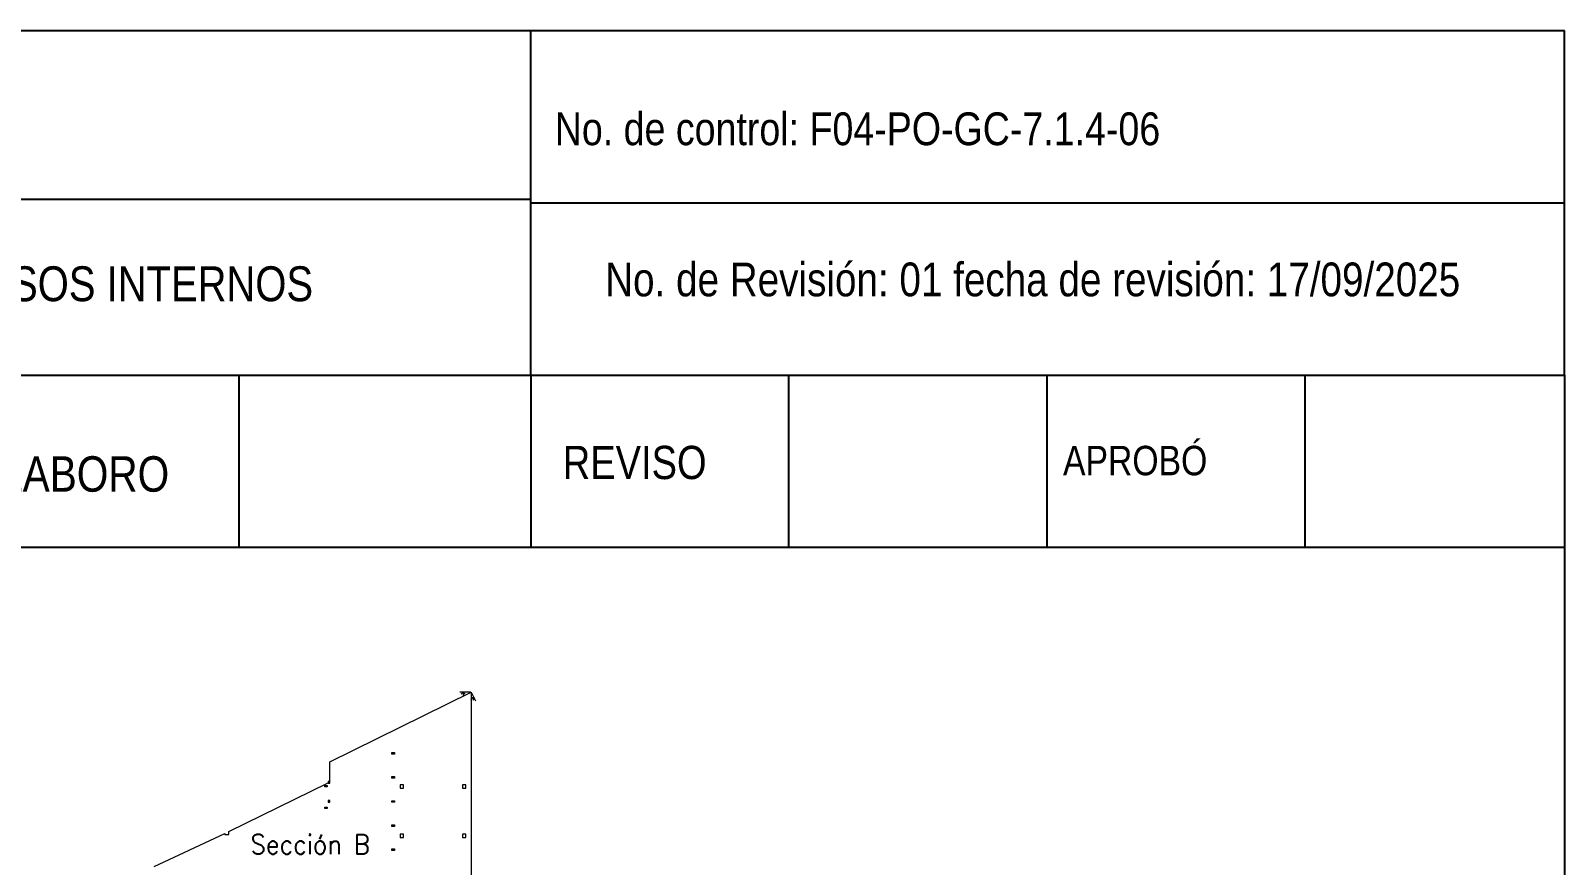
# Model space of a CAD drawing. Header units: millimetres. Extents: x -1039 to -616, y 378 to 719.
# Drawn here: x -839.5 to -616, y 597.4 to 719.1 of the extents above; entities that cross this region are included whole.
import ezdxf

# ---------------------------------------------------------------- set-up
doc = ezdxf.new("R2010")
doc.units = ezdxf.units.MM
doc.layers.get('0').update_dxf_attribs({"linetype": 'CONTINUOUS'})
for name, color, linetype in [('0 @ 1', 7, 'CONTINUOUS'), ('PDF_E-Estructura A', 7, 'CONTINUOUS'), ('PDF_P-Columnas concreto', 7, 'CONTINUOUS'), ('PDF_P-Muros Acabados', 7, 'CONTINUOUS')]:
    doc.layers.add(name, color=color, linetype=linetype)
for name, color, linetype, true_color in [('PDF_0', 8, 'CONTINUOUS', 0x767676), ('PDF_P-Cotas', 8, 'CONTINUOUS', 0x767676), ('PDF_P-Hatch TODO', 252, 'CONTINUOUS', 0x989898), ('PDF_P-Proyeccion', 252, 'CONTINUOUS', 0x989898)]:
    doc.layers.add(name, color=color, linetype=linetype, true_color=true_color)
doc.styles.add('PDF Arial Narrow', font='PDF Arial Narrow')
doc.styles.get("Standard").update_dxf_attribs({"font": 'STANDARD'})

msp = doc.modelspace()

# ---------------------------------------------------------------- linework, layer by layer
for p, q in [((-766.63, 668.9), (-766.63, 719.12)), ((-766.63, 719.12), (-615.95, 719.12)), ((-615.95, 668.9), (-615.95, 719.12)), ((-955, 694.53), (-766.63, 694.53)), ((-766.63, 694.01), (-615.95, 694.01)), ((-1039.14, 668.9), (-766.63, 668.9)), ((-809.15, 668.9), (-809.15, 643.79)), ((-766.63, 668.9), (-615.95, 668.9)), ((-766.63, 668.9), (-766.63, 643.79)), ((-729, 643.79), (-729, 668.9)), ((-691.36, 643.79), (-691.36, 668.9)), ((-691.36, 643.79), (-691.36, 668.9)), ((-653.73, 643.79), (-653.73, 668.9)), ((-615.95, 668.9), (-615.95, 643.79)), ((-955, 643.79), (-615.95, 643.79)), ((-766.63, 643.79), (-729, 643.79)), ((-615.95, 643.79), (-615.95, 380.24))]:
    msp.add_line(p, q)
msp.add_lwpolyline([(-1039.14, 643.79), (-1039.14, 719.12), (-766.63, 719.12)])
at = {"layer": 'PDF_0', "lineweight": 0}
for points in [[(-776.78, 622.36), (-776.49, 622.64), (-776.21, 622.36)], [(-776.49, 622.64), (-776.49, 622.08)], [(-774.89, 621.8), (-775.4, 621.55)], [(-775.27, 621.92), (-774.89, 621.8), (-775.02, 621.42)]]:
    msp.add_lwpolyline(points, dxfattribs=at)
at = {"layer": 'PDF_0', "color": 30}
for points in [[(-796.14, 609.44), (-796.14, 609.39), (-796.25, 609.39)], [(-811.22, 602.03), (-811.22, 601.9), (-811.49, 601.9)]]:
    msp.add_solid(points, dxfattribs=at)
at = {"layer": 'PDF_E-Estructura A', "lineweight": 5}
for points in [[(-796.64, 609.03), (-796.3, 609.03), (-796.3, 608.82), (-796.64, 608.82)], [(-796.64, 605.87), (-796.3, 605.87), (-796.3, 605.67), (-796.64, 605.67)]]:
    msp.add_lwpolyline(points, close=True, dxfattribs=at)
at = {"layer": 'PDF_P-Columnas concreto', "lineweight": 5}
for points in [[(-785.64, 608.67), (-785.18, 608.67), (-785.18, 609.12), (-785.64, 609.12)], [(-776.56, 608.67), (-776.1, 608.67), (-776.1, 609.12), (-776.56, 609.12)], [(-785.64, 601.46), (-785.18, 601.46), (-785.18, 601.92), (-785.64, 601.92)], [(-776.56, 601.46), (-776.1, 601.46), (-776.1, 601.92), (-776.56, 601.92)]]:
    msp.add_lwpolyline(points, close=True, dxfattribs=at)
at = {"layer": 'PDF_P-Cotas', "lineweight": 0}
for points in [[(-775.42, 622.64), (-776.95, 622.64)], [(-775.26, 622.54), (-774.69, 621.39)]]:
    msp.add_lwpolyline(points, dxfattribs=at)
at = {"layer": 'PDF_P-Hatch TODO', "lineweight": 0}
msp.add_lwpolyline([(-821.53, 597.24), (-811.22, 602.03), (-811.22, 601.91), (-810.65, 601.91), (-810.65, 602.31), (-796.14, 609.44), (-796.14, 609.39), (-795.89, 609.39), (-795.89, 609.64), (-795.9, 609.64), (-795.9, 612.51), (-775.31, 622.64), (-775.31, 585.64)], dxfattribs=at)
at = {"layer": 'PDF_P-Muros Acabados', "lineweight": 5}
for points in [[(-786.89, 613.62), (-786.89, 613.85), (-786.49, 613.85), (-786.49, 613.62)], [(-786.89, 610.11), (-786.89, 610.33), (-786.49, 610.33), (-786.49, 610.11)], [(-796.14, 609.39), (-795.89, 609.39), (-795.89, 609.64), (-796.14, 609.64)], [(-796.14, 606.6), (-795.89, 606.6), (-795.89, 606.85), (-796.14, 606.85)], [(-786.89, 606.59), (-786.89, 606.82), (-786.49, 606.82), (-786.49, 606.59)], [(-786.89, 603.08), (-786.89, 603.3), (-786.49, 603.3), (-786.49, 603.08)], [(-786.89, 599.56), (-786.89, 599.78), (-786.49, 599.78), (-786.49, 599.56)]]:
    msp.add_lwpolyline(points, close=True, dxfattribs=at)
at = {"layer": 'PDF_P-Proyeccion', "lineweight": 0}
for points in [[(-796.13, 609.39), (-796.13, 609.39)], [(-795.9, 609.39), (-795.9, 609.39)], [(-786.49, 610.22), (-786.49, 610.22)], [(-810.85, 601.9), (-810.84, 601.9)]]:
    msp.add_lwpolyline(points, dxfattribs=at)
at = {"layer": 'PDF_P-Proyeccion'}
for points in [[(-786.88, 616.95), (-786.89, 616.95), (-786.88, 616.85)], [(-786.89, 616.95), (-786.88, 616.85), (-786.89, 616.85)], [(-786.88, 616.78), (-786.89, 616.78), (-786.88, 616.64)], [(-786.89, 616.78), (-786.88, 616.64), (-786.89, 616.64)], [(-786.88, 616.57), (-786.89, 616.57), (-786.88, 616.42)], [(-786.89, 616.57), (-786.88, 616.42), (-786.89, 616.42)], [(-786.88, 616.35), (-786.89, 616.35), (-786.88, 616.21)], [(-786.89, 616.35), (-786.88, 616.21), (-786.89, 616.21)], [(-786.88, 616.13), (-786.89, 616.13), (-786.88, 615.99)], [(-786.89, 616.13), (-786.88, 615.99), (-786.89, 615.99)], [(-786.88, 615.92), (-786.89, 615.92), (-786.88, 615.77)], [(-786.89, 615.92), (-786.88, 615.77), (-786.89, 615.77)], [(-786.88, 615.7), (-786.89, 615.7), (-786.88, 615.56)], [(-786.89, 615.7), (-786.88, 615.56), (-786.89, 615.56)], [(-786.88, 615.49), (-786.89, 615.49), (-786.88, 615.34)], [(-786.89, 615.49), (-786.88, 615.34), (-786.89, 615.34)], [(-786.88, 615.27), (-786.89, 615.27), (-786.88, 615.13)], [(-786.89, 615.27), (-786.88, 615.13), (-786.89, 615.13)], [(-786.88, 615.05), (-786.89, 615.05), (-786.88, 614.91)], [(-786.89, 615.05), (-786.88, 614.91), (-786.89, 614.91)], [(-786.88, 614.84), (-786.89, 614.84), (-786.88, 614.69)], [(-786.89, 614.84), (-786.88, 614.69), (-786.89, 614.69)], [(-786.88, 614.62), (-786.89, 614.62), (-786.88, 614.48)], [(-786.89, 614.62), (-786.88, 614.48), (-786.89, 614.48)], [(-786.88, 614.41), (-786.89, 614.41), (-786.88, 614.26)], [(-786.89, 614.41), (-786.88, 614.26), (-786.89, 614.26)], [(-786.88, 614.19), (-786.89, 614.19), (-786.88, 614.05)], [(-786.89, 614.19), (-786.88, 614.05), (-786.89, 614.05)], [(-786.88, 613.97), (-786.89, 613.97), (-786.88, 613.83)], [(-786.89, 613.97), (-786.88, 613.83), (-786.89, 613.83)], [(-786.88, 613.76), (-786.89, 613.76), (-786.88, 613.61)], [(-786.89, 613.76), (-786.88, 613.61), (-786.89, 613.61)], [(-786.88, 613.54), (-786.89, 613.54), (-786.88, 613.4)], [(-786.89, 613.54), (-786.88, 613.4), (-786.89, 613.4)], [(-786.88, 613.33), (-786.89, 613.33), (-786.88, 613.18)], [(-786.89, 613.33), (-786.88, 613.18), (-786.89, 613.18)], [(-786.88, 613.11), (-786.89, 613.11), (-786.88, 612.96)], [(-786.89, 613.11), (-786.88, 612.96), (-786.89, 612.96)], [(-786.88, 612.89), (-786.89, 612.89), (-786.88, 612.75)], [(-786.89, 612.89), (-786.88, 612.75), (-786.89, 612.75)], [(-786.88, 612.68), (-786.89, 612.68), (-786.88, 612.53)], [(-786.89, 612.68), (-786.88, 612.53), (-786.89, 612.53)], [(-786.88, 612.46), (-786.89, 612.46), (-786.88, 612.32)], [(-786.89, 612.46), (-786.88, 612.32), (-786.89, 612.32)], [(-786.88, 612.24), (-786.89, 612.24), (-786.88, 612.1)], [(-786.89, 612.24), (-786.88, 612.1), (-786.89, 612.1)], [(-786.88, 612.03), (-786.89, 612.03), (-786.88, 611.88)], [(-786.89, 612.03), (-786.88, 611.88), (-786.89, 611.88)], [(-786.88, 611.81), (-786.89, 611.81), (-786.88, 611.67)], [(-786.89, 611.81), (-786.88, 611.67), (-786.89, 611.67)], [(-786.88, 611.6), (-786.89, 611.6), (-786.88, 611.45)], [(-786.89, 611.6), (-786.88, 611.45), (-786.89, 611.45)], [(-786.88, 611.38), (-786.89, 611.38), (-786.88, 611.24)], [(-786.89, 611.38), (-786.88, 611.24), (-786.89, 611.24)], [(-786.88, 611.16), (-786.89, 611.16), (-786.88, 611.02)], [(-786.89, 611.16), (-786.88, 611.02), (-786.89, 611.02)], [(-786.88, 610.95), (-786.89, 610.95), (-786.88, 610.8)], [(-786.89, 610.95), (-786.88, 610.8), (-786.89, 610.8)], [(-786.88, 610.73), (-786.89, 610.73), (-786.88, 610.59)], [(-786.89, 610.73), (-786.88, 610.59), (-786.89, 610.59)], [(-786.88, 610.52), (-786.89, 610.52), (-786.88, 610.37)], [(-786.89, 610.52), (-786.88, 610.37), (-786.89, 610.37)], [(-796.13, 609.29), (-796.13, 609.29), (-796.13, 609.39)], [(-796.13, 609.29), (-796.13, 609.39), (-796.13, 609.39)], [(-796.13, 609.39), (-796.13, 609.39), (-796.05, 609.39)], [(-796.13, 609.39), (-796.05, 609.39), (-796.05, 609.39)], [(-796.13, 609.08), (-796.13, 609.08), (-796.13, 609.22)], [(-796.13, 609.08), (-796.13, 609.22), (-796.13, 609.22)], [(-796.13, 608.86), (-796.13, 608.86), (-796.13, 609.01)], [(-796.13, 608.86), (-796.13, 609.01), (-796.13, 609.01)], [(-796.13, 608.65), (-796.13, 608.65), (-796.13, 608.79)], [(-796.13, 608.65), (-796.13, 608.79), (-796.13, 608.79)], [(-796.13, 608.43), (-796.13, 608.43), (-796.13, 608.57)], [(-796.13, 608.43), (-796.13, 608.57), (-796.13, 608.57)], [(-796.13, 608.21), (-796.13, 608.21), (-796.13, 608.36)], [(-796.13, 608.21), (-796.13, 608.36), (-796.13, 608.36)], [(-796.13, 608), (-796.13, 608), (-796.13, 608.14)], [(-796.13, 608), (-796.13, 608.14), (-796.13, 608.14)], [(-795.98, 609.39), (-795.98, 609.39), (-795.9, 609.39)], [(-795.98, 609.39), (-795.9, 609.39), (-795.9, 609.39)], [(-795.9, 609.39), (-795.9, 609.39), (-795.9, 609.29)], [(-795.9, 609.39), (-795.9, 609.29), (-795.9, 609.29)], [(-795.9, 609.22), (-795.9, 609.22), (-795.9, 609.08)], [(-795.9, 609.22), (-795.9, 609.08), (-795.9, 609.08)], [(-795.9, 609.01), (-795.9, 609.01), (-795.9, 608.86)], [(-795.9, 609.01), (-795.9, 608.86), (-795.9, 608.86)], [(-795.9, 608.79), (-795.9, 608.79), (-795.9, 608.65)], [(-795.9, 608.79), (-795.9, 608.65), (-795.9, 608.65)], [(-795.9, 608.57), (-795.9, 608.57), (-795.9, 608.43)], [(-795.9, 608.57), (-795.9, 608.43), (-795.9, 608.43)], [(-795.9, 608.36), (-795.9, 608.36), (-795.9, 608.21)], [(-795.9, 608.36), (-795.9, 608.21), (-795.9, 608.21)], [(-795.9, 608.14), (-795.9, 608.14), (-795.9, 608)], [(-795.9, 608.14), (-795.9, 608), (-795.9, 608)], [(-786.88, 610.3), (-786.89, 610.3), (-786.88, 610.16)], [(-786.89, 610.3), (-786.88, 610.16), (-786.89, 610.16)], [(-786.88, 610.08), (-786.89, 610.08), (-786.88, 609.94)], [(-786.89, 610.08), (-786.88, 609.94), (-786.89, 609.94)], [(-786.88, 609.87), (-786.89, 609.87), (-786.88, 609.72)], [(-786.89, 609.87), (-786.88, 609.72), (-786.89, 609.72)], [(-786.88, 609.65), (-786.89, 609.65), (-786.88, 609.51)], [(-786.89, 609.65), (-786.88, 609.51), (-786.89, 609.51)], [(-786.88, 609.44), (-786.89, 609.44), (-786.88, 609.29)], [(-786.89, 609.44), (-786.88, 609.29), (-786.89, 609.29)], [(-786.88, 609.22), (-786.89, 609.22), (-786.88, 609.08)], [(-786.89, 609.22), (-786.88, 609.08), (-786.89, 609.08)], [(-786.88, 609), (-786.89, 609), (-786.88, 608.86)], [(-786.89, 609), (-786.88, 608.86), (-786.89, 608.86)], [(-786.88, 608.79), (-786.89, 608.79), (-786.88, 608.64)], [(-786.89, 608.79), (-786.88, 608.64), (-786.89, 608.64)], [(-786.88, 608.57), (-786.89, 608.57), (-786.88, 608.43)], [(-786.89, 608.57), (-786.88, 608.43), (-786.89, 608.43)], [(-786.88, 608.36), (-786.89, 608.36), (-786.88, 608.21)], [(-786.89, 608.36), (-786.88, 608.21), (-786.89, 608.21)], [(-786.88, 608.14), (-786.89, 608.14), (-786.88, 607.99)], [(-786.89, 608.14), (-786.88, 607.99), (-786.89, 607.99)], [(-786.34, 610.22), (-786.34, 610.22), (-786.49, 610.22)], [(-786.34, 610.22), (-786.49, 610.22), (-786.49, 610.22)], [(-786.12, 610.22), (-786.12, 610.22), (-786.27, 610.22)], [(-786.12, 610.22), (-786.27, 610.22), (-786.27, 610.22)], [(-785.91, 610.22), (-785.91, 610.22), (-786.05, 610.22)], [(-785.91, 610.22), (-786.05, 610.22), (-786.05, 610.22)], [(-785.69, 610.22), (-785.69, 610.22), (-785.83, 610.22)], [(-785.69, 610.22), (-785.83, 610.22), (-785.83, 610.22)], [(-785.47, 610.22), (-785.47, 610.22), (-785.62, 610.22)], [(-785.47, 610.22), (-785.62, 610.22), (-785.62, 610.22)], [(-785.26, 610.22), (-785.26, 610.22), (-785.4, 610.22)], [(-785.26, 610.22), (-785.4, 610.22), (-785.4, 610.22)], [(-785.04, 610.22), (-785.04, 610.22), (-785.19, 610.22)], [(-785.04, 610.22), (-785.19, 610.22), (-785.19, 610.22)], [(-784.82, 610.22), (-784.82, 610.22), (-784.97, 610.22)], [(-784.82, 610.22), (-784.97, 610.22), (-784.97, 610.22)], [(-784.61, 610.22), (-784.61, 610.22), (-784.75, 610.22)], [(-784.61, 610.22), (-784.75, 610.22), (-784.75, 610.22)], [(-784.39, 610.22), (-784.39, 610.22), (-784.54, 610.22)], [(-784.39, 610.22), (-784.54, 610.22), (-784.54, 610.22)], [(-784.18, 610.22), (-784.18, 610.22), (-784.32, 610.22)], [(-784.18, 610.22), (-784.32, 610.22), (-784.32, 610.22)], [(-783.96, 610.22), (-783.96, 610.22), (-784.1, 610.22)], [(-783.96, 610.22), (-784.1, 610.22), (-784.1, 610.22)], [(-783.74, 610.22), (-783.74, 610.22), (-783.89, 610.22)], [(-783.74, 610.22), (-783.89, 610.22), (-783.89, 610.22)], [(-783.53, 610.22), (-783.53, 610.22), (-783.67, 610.22)], [(-783.53, 610.22), (-783.67, 610.22), (-783.67, 610.22)], [(-783.31, 610.22), (-783.31, 610.22), (-783.46, 610.22)], [(-783.31, 610.22), (-783.46, 610.22), (-783.46, 610.22)], [(-783.1, 610.22), (-783.1, 610.22), (-783.24, 610.22)], [(-783.1, 610.22), (-783.24, 610.22), (-783.24, 610.22)], [(-782.88, 610.22), (-782.88, 610.22), (-783.02, 610.22)], [(-782.88, 610.22), (-783.02, 610.22), (-783.02, 610.22)], [(-782.66, 610.22), (-782.66, 610.22), (-782.81, 610.22)], [(-782.66, 610.22), (-782.81, 610.22), (-782.81, 610.22)], [(-782.44, 610.22), (-782.44, 610.22), (-782.59, 610.22)], [(-782.44, 610.22), (-782.59, 610.22), (-782.59, 610.22)], [(-782.23, 610.22), (-782.23, 610.22), (-782.38, 610.22)], [(-782.23, 610.22), (-782.38, 610.22), (-782.38, 610.22)], [(-782.02, 610.22), (-782.02, 610.22), (-782.16, 610.22)], [(-782.02, 610.22), (-782.16, 610.22), (-782.16, 610.22)], [(-781.8, 610.22), (-781.8, 610.22), (-781.94, 610.22)], [(-781.8, 610.22), (-781.94, 610.22), (-781.94, 610.22)], [(-781.58, 610.22), (-781.58, 610.22), (-781.72, 610.22)], [(-781.58, 610.22), (-781.72, 610.22), (-781.72, 610.22)], [(-781.36, 610.22), (-781.36, 610.22), (-781.51, 610.22)], [(-781.36, 610.22), (-781.51, 610.22), (-781.51, 610.22)], [(-781.15, 610.22), (-781.15, 610.22), (-781.3, 610.22)], [(-781.15, 610.22), (-781.3, 610.22), (-781.3, 610.22)], [(-780.94, 610.22), (-780.94, 610.22), (-781.08, 610.22)], [(-780.94, 610.22), (-781.08, 610.22), (-781.08, 610.22)], [(-780.72, 610.22), (-780.72, 610.22), (-780.86, 610.22)], [(-780.72, 610.22), (-780.86, 610.22), (-780.86, 610.22)], [(-780.5, 610.22), (-780.5, 610.22), (-780.64, 610.22)], [(-780.5, 610.22), (-780.64, 610.22), (-780.64, 610.22)], [(-780.29, 610.22), (-780.29, 610.22), (-780.43, 610.22)], [(-780.29, 610.22), (-780.43, 610.22), (-780.43, 610.22)], [(-780.07, 610.22), (-780.07, 610.22), (-780.22, 610.22)], [(-780.07, 610.22), (-780.22, 610.22), (-780.22, 610.22)], [(-779.85, 610.22), (-779.85, 610.22), (-780, 610.22)], [(-779.85, 610.22), (-780, 610.22), (-780, 610.22)], [(-779.64, 610.22), (-779.64, 610.22), (-779.78, 610.22)], [(-779.64, 610.22), (-779.78, 610.22), (-779.78, 610.22)], [(-779.42, 610.22), (-779.42, 610.22), (-779.57, 610.22)], [(-779.42, 610.22), (-779.57, 610.22), (-779.57, 610.22)], [(-779.21, 610.22), (-779.21, 610.22), (-779.35, 610.22)], [(-779.21, 610.22), (-779.35, 610.22), (-779.35, 610.22)], [(-778.99, 610.22), (-778.99, 610.22), (-779.13, 610.22)], [(-778.99, 610.22), (-779.13, 610.22), (-779.13, 610.22)], [(-778.77, 610.22), (-778.77, 610.22), (-778.92, 610.22)], [(-778.77, 610.22), (-778.92, 610.22), (-778.92, 610.22)], [(-777.69, 610.22), (-777.69, 610.22), (-777.84, 610.22)], [(-777.69, 610.22), (-777.84, 610.22), (-777.84, 610.22)], [(-777.47, 610.22), (-777.47, 610.22), (-777.62, 610.22)], [(-777.47, 610.22), (-777.62, 610.22), (-777.62, 610.22)], [(-777.26, 610.22), (-777.26, 610.22), (-777.41, 610.22)], [(-777.26, 610.22), (-777.41, 610.22), (-777.41, 610.22)], [(-777.05, 610.22), (-777.05, 610.22), (-777.19, 610.22)], [(-777.05, 610.22), (-777.19, 610.22), (-777.19, 610.22)], [(-776.83, 610.22), (-776.83, 610.22), (-776.97, 610.22)], [(-776.83, 610.22), (-776.97, 610.22), (-776.97, 610.22)], [(-776.61, 610.22), (-776.61, 610.22), (-776.75, 610.22)], [(-776.61, 610.22), (-776.75, 610.22), (-776.75, 610.22)], [(-776.39, 610.22), (-776.39, 610.22), (-776.54, 610.22)], [(-776.39, 610.22), (-776.54, 610.22), (-776.54, 610.22)], [(-776.18, 610.22), (-776.18, 610.22), (-776.33, 610.22)], [(-776.18, 610.22), (-776.33, 610.22), (-776.33, 610.22)], [(-775.97, 610.22), (-775.97, 610.22), (-776.11, 610.22)], [(-775.97, 610.22), (-776.11, 610.22), (-776.11, 610.22)], [(-775.75, 610.22), (-775.75, 610.22), (-775.89, 610.22)], [(-775.75, 610.22), (-775.89, 610.22), (-775.89, 610.22)], [(-775.53, 610.22), (-775.53, 610.22), (-775.67, 610.22)], [(-775.53, 610.22), (-775.67, 610.22), (-775.67, 610.22)], [(-775.31, 610.22), (-775.31, 610.22), (-775.46, 610.22)], [(-775.31, 610.22), (-775.46, 610.22), (-775.46, 610.22)], [(-796.13, 607.78), (-796.13, 607.78), (-796.13, 607.93)], [(-796.13, 607.78), (-796.13, 607.93), (-796.13, 607.93)], [(-796.13, 607.57), (-796.13, 607.57), (-796.13, 607.71)], [(-796.13, 607.57), (-796.13, 607.71), (-796.13, 607.71)], [(-796.13, 607.35), (-796.13, 607.35), (-796.13, 607.49)], [(-796.13, 607.35), (-796.13, 607.49), (-796.13, 607.49)], [(-796.13, 607.13), (-796.13, 607.13), (-796.13, 607.28)], [(-796.13, 607.13), (-796.13, 607.28), (-796.13, 607.28)], [(-796.13, 606.92), (-796.13, 606.92), (-796.13, 607.06)], [(-796.13, 606.92), (-796.13, 607.06), (-796.13, 607.06)], [(-796.13, 606.7), (-796.13, 606.7), (-796.13, 606.85)], [(-796.13, 606.7), (-796.13, 606.85), (-796.13, 606.85)], [(-796.13, 606.49), (-796.13, 606.49), (-796.13, 606.63)], [(-796.13, 606.49), (-796.13, 606.63), (-796.13, 606.63)], [(-796.13, 606.27), (-796.13, 606.27), (-796.13, 606.41)], [(-796.13, 606.27), (-796.13, 606.41), (-796.13, 606.41)], [(-796.13, 606.05), (-796.13, 606.05), (-796.13, 606.2)], [(-796.13, 606.05), (-796.13, 606.2), (-796.13, 606.2)], [(-796.13, 605.84), (-796.13, 605.84), (-796.13, 605.98)], [(-796.13, 605.84), (-796.13, 605.98), (-796.13, 605.98)], [(-795.9, 607.93), (-795.9, 607.93), (-795.9, 607.78)], [(-795.9, 607.93), (-795.9, 607.78), (-795.9, 607.78)], [(-795.9, 607.71), (-795.9, 607.71), (-795.9, 607.57)], [(-795.9, 607.71), (-795.9, 607.57), (-795.9, 607.57)], [(-795.9, 607.49), (-795.9, 607.49), (-795.9, 607.35)], [(-795.9, 607.49), (-795.9, 607.35), (-795.9, 607.35)], [(-795.9, 607.28), (-795.9, 607.28), (-795.9, 607.13)], [(-795.9, 607.28), (-795.9, 607.13), (-795.9, 607.13)], [(-795.9, 607.06), (-795.9, 607.06), (-795.9, 606.92)], [(-795.9, 607.06), (-795.9, 606.92), (-795.9, 606.92)], [(-795.9, 606.85), (-795.9, 606.85), (-795.9, 606.7)], [(-795.9, 606.85), (-795.9, 606.7), (-795.9, 606.7)], [(-795.9, 606.63), (-795.9, 606.63), (-795.9, 606.49)], [(-795.9, 606.63), (-795.9, 606.49), (-795.9, 606.49)], [(-795.9, 606.41), (-795.9, 606.41), (-795.9, 606.27)], [(-795.9, 606.41), (-795.9, 606.27), (-795.9, 606.27)], [(-795.9, 606.2), (-795.9, 606.2), (-795.9, 606.05)], [(-795.9, 606.2), (-795.9, 606.05), (-795.9, 606.05)], [(-795.9, 605.98), (-795.9, 605.98), (-795.9, 605.84)], [(-795.9, 605.98), (-795.9, 605.84), (-795.9, 605.84)], [(-786.88, 607.92), (-786.89, 607.92), (-786.88, 607.78)], [(-786.89, 607.92), (-786.88, 607.78), (-786.89, 607.78)], [(-786.88, 607.71), (-786.89, 607.71), (-786.88, 607.56)], [(-786.89, 607.71), (-786.88, 607.56), (-786.89, 607.56)], [(-786.88, 607.49), (-786.89, 607.49), (-786.88, 607.35)], [(-786.89, 607.49), (-786.88, 607.35), (-786.89, 607.35)], [(-786.88, 607.27), (-786.89, 607.27), (-786.88, 607.13)], [(-786.89, 607.27), (-786.88, 607.13), (-786.89, 607.13)], [(-786.88, 607.06), (-786.89, 607.06), (-786.88, 606.91)], [(-786.89, 607.06), (-786.88, 606.91), (-786.89, 606.91)], [(-786.88, 606.84), (-786.89, 606.84), (-786.88, 606.7)], [(-786.89, 606.84), (-786.88, 606.7), (-786.89, 606.7)], [(-786.88, 606.63), (-786.89, 606.63), (-786.88, 606.48)], [(-786.89, 606.63), (-786.88, 606.48), (-786.89, 606.48)], [(-786.88, 606.41), (-786.89, 606.41), (-786.88, 606.27)], [(-786.89, 606.41), (-786.88, 606.27), (-786.89, 606.27)], [(-786.88, 606.19), (-786.89, 606.19), (-786.88, 606.05)], [(-786.89, 606.19), (-786.88, 606.05), (-786.89, 606.05)], [(-786.88, 605.98), (-786.89, 605.98), (-786.88, 605.83)], [(-786.89, 605.98), (-786.88, 605.83), (-786.89, 605.83)], [(-796.13, 605.62), (-796.13, 605.62), (-796.13, 605.77)], [(-796.13, 605.62), (-796.13, 605.77), (-796.13, 605.77)], [(-796.13, 605.41), (-796.13, 605.41), (-796.13, 605.55)], [(-796.13, 605.41), (-796.13, 605.55), (-796.13, 605.55)], [(-796.13, 605.19), (-796.13, 605.19), (-796.13, 605.33)], [(-796.13, 605.19), (-796.13, 605.33), (-796.13, 605.33)], [(-796.13, 604.97), (-796.13, 604.97), (-796.13, 605.12)], [(-796.13, 604.97), (-796.13, 605.12), (-796.13, 605.12)], [(-796.13, 604.76), (-796.13, 604.76), (-796.13, 604.9)], [(-796.13, 604.76), (-796.13, 604.9), (-796.13, 604.9)], [(-796.13, 604.54), (-796.13, 604.54), (-796.13, 604.68)], [(-796.13, 604.54), (-796.13, 604.68), (-796.13, 604.68)], [(-796.13, 604.32), (-796.13, 604.32), (-796.13, 604.47)], [(-796.13, 604.32), (-796.13, 604.47), (-796.13, 604.47)], [(-795.9, 605.77), (-795.9, 605.77), (-795.9, 605.62)], [(-795.9, 605.77), (-795.9, 605.62), (-795.9, 605.62)], [(-795.9, 605.55), (-795.9, 605.55), (-795.9, 605.41)], [(-795.9, 605.55), (-795.9, 605.41), (-795.9, 605.41)], [(-795.9, 605.33), (-795.9, 605.33), (-795.9, 605.19)], [(-795.9, 605.33), (-795.9, 605.19), (-795.9, 605.19)], [(-795.9, 605.12), (-795.9, 605.12), (-795.9, 604.97)], [(-795.9, 605.12), (-795.9, 604.97), (-795.9, 604.97)], [(-795.9, 604.9), (-795.9, 604.9), (-795.9, 604.76)], [(-795.9, 604.9), (-795.9, 604.76), (-795.9, 604.76)], [(-795.9, 604.68), (-795.9, 604.68), (-795.9, 604.54)], [(-795.9, 604.68), (-795.9, 604.54), (-795.9, 604.54)], [(-795.9, 604.47), (-795.9, 604.47), (-795.9, 604.32)], [(-795.9, 604.47), (-795.9, 604.32), (-795.9, 604.32)], [(-786.88, 605.76), (-786.89, 605.76), (-786.88, 605.61)], [(-786.89, 605.76), (-786.88, 605.61), (-786.89, 605.61)], [(-786.88, 605.55), (-786.89, 605.55), (-786.88, 605.4)], [(-786.89, 605.55), (-786.88, 605.4), (-786.89, 605.4)], [(-786.88, 605.33), (-786.89, 605.33), (-786.88, 605.19)], [(-786.89, 605.33), (-786.88, 605.19), (-786.89, 605.19)], [(-786.88, 605.11), (-786.89, 605.11), (-786.88, 604.97)], [(-786.89, 605.11), (-786.88, 604.97), (-786.89, 604.97)], [(-786.88, 604.9), (-786.89, 604.9), (-786.88, 604.75)], [(-786.89, 604.9), (-786.88, 604.75), (-786.89, 604.75)], [(-786.88, 604.68), (-786.89, 604.68), (-786.88, 604.54)], [(-786.89, 604.68), (-786.88, 604.54), (-786.89, 604.54)], [(-786.88, 604.47), (-786.89, 604.47), (-786.88, 604.32)], [(-786.89, 604.47), (-786.88, 604.32), (-786.89, 604.32)], [(-786.88, 604.25), (-786.89, 604.25), (-786.88, 604.11)], [(-786.89, 604.25), (-786.88, 604.11), (-786.89, 604.11)], [(-786.88, 604.03), (-786.89, 604.03), (-786.88, 603.89)], [(-786.89, 604.03), (-786.88, 603.89), (-786.89, 603.89)], [(-786.88, 603.82), (-786.89, 603.82), (-786.88, 603.67)], [(-786.89, 603.82), (-786.88, 603.67), (-786.89, 603.67)], [(-810.85, 601.78), (-810.84, 601.78), (-810.85, 601.9)], [(-810.84, 601.78), (-810.85, 601.9), (-810.84, 601.9)], [(-810.85, 601.56), (-810.84, 601.56), (-810.85, 601.7)], [(-810.84, 601.56), (-810.85, 601.7), (-810.84, 601.7)], [(-810.85, 601.34), (-810.84, 601.34), (-810.85, 601.49)], [(-810.84, 601.34), (-810.85, 601.49), (-810.84, 601.49)], [(-810.84, 601.91), (-810.84, 601.9), (-810.65, 601.91)], [(-810.84, 601.9), (-810.65, 601.91), (-810.65, 601.9)], [(-810.65, 601.9), (-810.65, 601.9), (-810.65, 601.78)], [(-810.65, 601.9), (-810.65, 601.78), (-810.65, 601.78)], [(-810.65, 601.7), (-810.65, 601.7), (-810.65, 601.56)], [(-810.65, 601.7), (-810.65, 601.56), (-810.65, 601.56)], [(-810.65, 601.49), (-810.65, 601.49), (-810.65, 601.34)], [(-810.65, 601.49), (-810.65, 601.34), (-810.65, 601.34)], [(-786.88, 603.6), (-786.89, 603.6), (-786.88, 603.46)], [(-786.89, 603.6), (-786.88, 603.46), (-786.89, 603.46)], [(-786.88, 603.39), (-786.89, 603.39), (-786.88, 603.24)], [(-786.89, 603.39), (-786.88, 603.24), (-786.89, 603.24)], [(-786.88, 603.17), (-786.89, 603.17), (-786.88, 603.02)], [(-786.89, 603.17), (-786.88, 603.02), (-786.89, 603.02)], [(-786.88, 602.95), (-786.89, 602.95), (-786.88, 602.81)], [(-786.89, 602.95), (-786.88, 602.81), (-786.89, 602.81)], [(-786.88, 602.74), (-786.89, 602.74), (-786.88, 602.59)], [(-786.89, 602.74), (-786.88, 602.59), (-786.89, 602.59)], [(-786.88, 602.52), (-786.89, 602.52), (-786.88, 602.38)], [(-786.89, 602.52), (-786.88, 602.38), (-786.89, 602.38)], [(-786.88, 602.3), (-786.89, 602.3), (-786.88, 602.16)], [(-786.89, 602.3), (-786.88, 602.16), (-786.89, 602.16)], [(-786.88, 602.09), (-786.89, 602.09), (-786.88, 601.94)], [(-786.89, 602.09), (-786.88, 601.94), (-786.89, 601.94)], [(-786.88, 601.87), (-786.89, 601.87), (-786.88, 601.73)], [(-786.89, 601.87), (-786.88, 601.73), (-786.89, 601.73)], [(-786.88, 601.66), (-786.89, 601.66), (-786.88, 601.51)], [(-786.89, 601.66), (-786.88, 601.51), (-786.89, 601.51)], [(-786.88, 601.44), (-786.89, 601.44), (-786.88, 601.3)], [(-786.89, 601.44), (-786.88, 601.3), (-786.89, 601.3)], [(-810.85, 601.13), (-810.84, 601.13), (-810.85, 601.27)], [(-810.84, 601.13), (-810.85, 601.27), (-810.84, 601.27)], [(-810.85, 600.91), (-810.84, 600.91), (-810.85, 601.06)], [(-810.84, 600.91), (-810.85, 601.06), (-810.84, 601.06)], [(-810.85, 600.69), (-810.84, 600.69), (-810.85, 600.84)], [(-810.84, 600.69), (-810.85, 600.84), (-810.84, 600.84)], [(-810.85, 600.48), (-810.84, 600.48), (-810.85, 600.62)], [(-810.84, 600.48), (-810.85, 600.62), (-810.84, 600.62)], [(-810.85, 600.26), (-810.84, 600.26), (-810.85, 600.41)], [(-810.84, 600.26), (-810.85, 600.41), (-810.84, 600.41)], [(-810.85, 600.05), (-810.84, 600.05), (-810.85, 600.19)], [(-810.84, 600.05), (-810.85, 600.19), (-810.84, 600.19)], [(-810.85, 599.83), (-810.84, 599.83), (-810.85, 599.97)], [(-810.84, 599.83), (-810.85, 599.97), (-810.84, 599.97)], [(-810.85, 599.61), (-810.84, 599.61), (-810.85, 599.76)], [(-810.84, 599.61), (-810.85, 599.76), (-810.84, 599.76)], [(-810.85, 599.4), (-810.84, 599.4), (-810.85, 599.54)], [(-810.84, 599.4), (-810.85, 599.54), (-810.84, 599.54)], [(-810.85, 599.18), (-810.84, 599.18), (-810.85, 599.33)], [(-810.84, 599.18), (-810.85, 599.33), (-810.84, 599.33)], [(-810.65, 601.27), (-810.65, 601.27), (-810.65, 601.13)], [(-810.65, 601.27), (-810.65, 601.13), (-810.65, 601.13)], [(-810.65, 601.06), (-810.65, 601.06), (-810.65, 600.91)], [(-810.65, 601.06), (-810.65, 600.91), (-810.65, 600.91)], [(-810.65, 600.84), (-810.65, 600.84), (-810.65, 600.69)], [(-810.65, 600.84), (-810.65, 600.69), (-810.65, 600.69)], [(-810.65, 600.62), (-810.65, 600.62), (-810.65, 600.48)], [(-810.65, 600.62), (-810.65, 600.48), (-810.65, 600.48)], [(-810.65, 600.41), (-810.65, 600.41), (-810.65, 600.26)], [(-810.65, 600.41), (-810.65, 600.26), (-810.65, 600.26)], [(-810.65, 600.19), (-810.65, 600.19), (-810.65, 600.05)], [(-810.65, 600.19), (-810.65, 600.05), (-810.65, 600.05)], [(-810.65, 599.97), (-810.65, 599.97), (-810.65, 599.83)], [(-810.65, 599.97), (-810.65, 599.83), (-810.65, 599.83)], [(-810.65, 599.76), (-810.65, 599.76), (-810.65, 599.61)], [(-810.65, 599.76), (-810.65, 599.61), (-810.65, 599.61)], [(-810.65, 599.54), (-810.65, 599.54), (-810.65, 599.4)], [(-810.65, 599.54), (-810.65, 599.4), (-810.65, 599.4)], [(-810.65, 599.33), (-810.65, 599.33), (-810.65, 599.18)], [(-810.65, 599.33), (-810.65, 599.18), (-810.65, 599.18)], [(-786.88, 601.22), (-786.89, 601.22), (-786.88, 601.08)], [(-786.89, 601.22), (-786.88, 601.08), (-786.89, 601.08)], [(-786.88, 601), (-786.89, 601), (-786.88, 600.86)], [(-786.89, 601), (-786.88, 600.86), (-786.89, 600.86)], [(-786.88, 600.79), (-786.89, 600.79), (-786.88, 600.64)], [(-786.89, 600.79), (-786.88, 600.64), (-786.89, 600.64)], [(-786.88, 600.58), (-786.89, 600.58), (-786.88, 600.43)], [(-786.89, 600.58), (-786.88, 600.43), (-786.89, 600.43)], [(-786.88, 600.36), (-786.89, 600.36), (-786.88, 600.22)], [(-786.89, 600.36), (-786.88, 600.22), (-786.89, 600.22)], [(-786.88, 600.14), (-786.89, 600.14), (-786.88, 600)], [(-786.89, 600.14), (-786.88, 600), (-786.89, 600)], [(-786.88, 599.92), (-786.89, 599.92), (-786.88, 599.78)], [(-786.89, 599.92), (-786.88, 599.78), (-786.89, 599.78)], [(-786.88, 599.71), (-786.89, 599.71), (-786.88, 599.56)], [(-786.89, 599.71), (-786.88, 599.56), (-786.89, 599.56)], [(-786.88, 599.5), (-786.89, 599.5), (-786.88, 599.35)], [(-786.89, 599.5), (-786.88, 599.35), (-786.89, 599.35)], [(-786.88, 599.28), (-786.89, 599.28), (-786.88, 599.14)], [(-786.89, 599.28), (-786.88, 599.14), (-786.89, 599.14)], [(-810.85, 598.97), (-810.84, 598.97), (-810.85, 599.11)], [(-810.84, 598.97), (-810.85, 599.11), (-810.84, 599.11)], [(-810.85, 598.75), (-810.84, 598.75), (-810.85, 598.89)], [(-810.84, 598.75), (-810.85, 598.89), (-810.84, 598.89)], [(-810.85, 598.53), (-810.84, 598.53), (-810.85, 598.68)], [(-810.84, 598.53), (-810.85, 598.68), (-810.84, 598.68)], [(-810.85, 598.31), (-810.84, 598.31), (-810.85, 598.46)], [(-810.84, 598.31), (-810.85, 598.46), (-810.84, 598.46)], [(-810.85, 598.1), (-810.84, 598.1), (-810.85, 598.25)], [(-810.84, 598.1), (-810.85, 598.25), (-810.84, 598.25)], [(-810.85, 597.89), (-810.84, 597.89), (-810.85, 598.03)], [(-810.84, 597.89), (-810.85, 598.03), (-810.84, 598.03)], [(-810.85, 597.67), (-810.84, 597.67), (-810.85, 597.81)], [(-810.84, 597.67), (-810.85, 597.81), (-810.84, 597.81)], [(-810.85, 597.45), (-810.84, 597.45), (-810.85, 597.59)], [(-810.84, 597.45), (-810.85, 597.59), (-810.84, 597.59)], [(-810.65, 599.11), (-810.65, 599.11), (-810.65, 598.97)], [(-810.65, 599.11), (-810.65, 598.97), (-810.65, 598.97)], [(-810.65, 598.89), (-810.65, 598.89), (-810.65, 598.75)], [(-810.65, 598.89), (-810.65, 598.75), (-810.65, 598.75)], [(-810.65, 598.68), (-810.65, 598.68), (-810.65, 598.53)], [(-810.65, 598.68), (-810.65, 598.53), (-810.65, 598.53)], [(-810.65, 598.46), (-810.65, 598.46), (-810.65, 598.31)], [(-810.65, 598.46), (-810.65, 598.31), (-810.65, 598.31)], [(-810.65, 598.25), (-810.65, 598.25), (-810.65, 598.1)], [(-810.65, 598.25), (-810.65, 598.1), (-810.65, 598.1)], [(-810.65, 598.03), (-810.65, 598.03), (-810.65, 597.89)], [(-810.65, 598.03), (-810.65, 597.89), (-810.65, 597.89)], [(-810.65, 597.81), (-810.65, 597.81), (-810.65, 597.67)], [(-810.65, 597.81), (-810.65, 597.67), (-810.65, 597.67)], [(-810.65, 597.59), (-810.65, 597.59), (-810.65, 597.45)], [(-810.65, 597.59), (-810.65, 597.45), (-810.65, 597.45)], [(-786.88, 599.06), (-786.89, 599.06), (-786.88, 598.92)], [(-786.89, 599.06), (-786.88, 598.92), (-786.89, 598.92)], [(-786.88, 598.84), (-786.89, 598.84), (-786.88, 598.7)], [(-786.89, 598.84), (-786.88, 598.7), (-786.89, 598.7)], [(-786.88, 598.63), (-786.89, 598.63), (-786.88, 598.48)], [(-786.89, 598.63), (-786.88, 598.48), (-786.89, 598.48)], [(-786.88, 598.42), (-786.89, 598.42), (-786.88, 598.27)], [(-786.89, 598.42), (-786.88, 598.27), (-786.89, 598.27)], [(-786.88, 598.2), (-786.89, 598.2), (-786.88, 598.05)], [(-786.89, 598.2), (-786.88, 598.05), (-786.89, 598.05)], [(-786.88, 597.98), (-786.89, 597.98), (-786.88, 597.84)], [(-786.89, 597.98), (-786.88, 597.84), (-786.89, 597.84)], [(-786.88, 597.76), (-786.89, 597.76), (-786.88, 597.62)], [(-786.89, 597.76), (-786.88, 597.62), (-786.89, 597.62)], [(-786.88, 597.55), (-786.89, 597.55), (-786.88, 597.4)], [(-786.89, 597.55), (-786.88, 597.4), (-786.89, 597.4)]]:
    msp.add_solid(points, dxfattribs=at)

# ---------------------------------------------------------------- texts
at = {"attachment_point": 1, "style": 'PDF Arial Narrow'}
for s, insert, char_height, width in [('No. de control: F04-PO-GC-7.1.4-06', (-763.12, 707.2), 4.7802, 114.858), ('LAY OUT DE DISTRIBUCIÓN DE RECURSOS INTERNOS', (-952.42, 684.75), 5.0865, 178.8743), ('No. de Revisión: 01 fecha de revisión: 17/09/2025', (-755.77, 685.3), 4.9175, 166.7878), ('APROBÓ', (-689.03, 658.57), 4.291, 21.9314), ('REVISO', (-761.95, 658.57), 4.843, 21.5239)]:
    msp.add_mtext(s, dxfattribs=dict(at, insert=insert, char_height=char_height, width=width))
at = {"insert": (-807.46, 601.87), "char_height": 2.836, "width": 17.5683, "attachment_point": 1}
msp.add_mtext('Sección B', dxfattribs=at)
at = {"layer": '0 @ 1', "insert": (-833.62, 654.43), "char_height": 5.162, "width": 29.8232, "attachment_point": 5, "style": 'PDF Arial Narrow'}
msp.add_mtext('ELABORO', dxfattribs=at)

doc.saveas('drawing.dxf')
